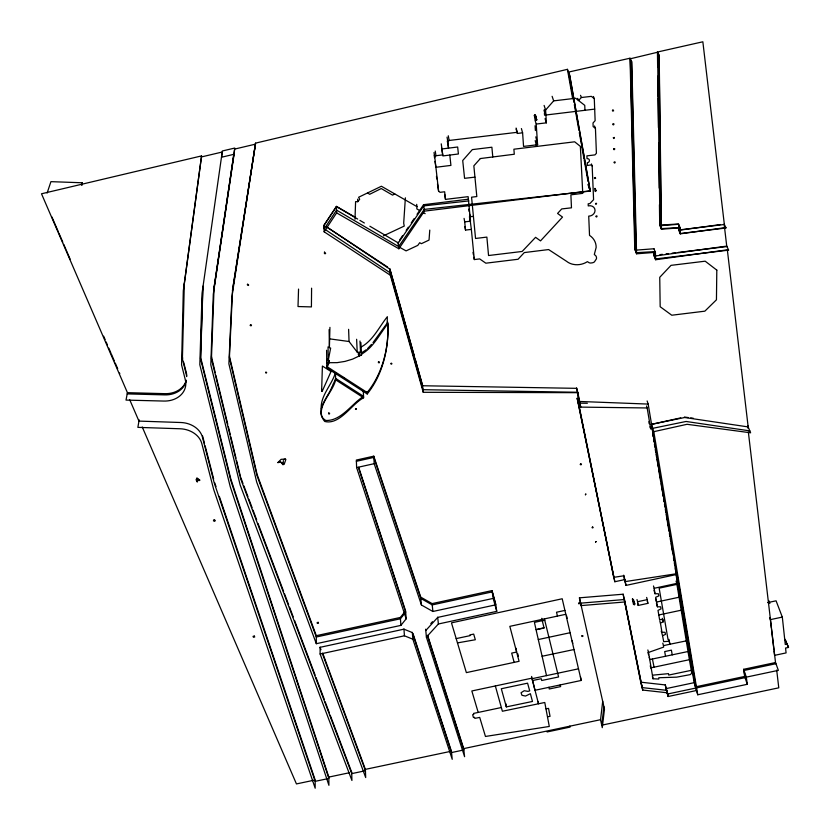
<?xml version="1.0" encoding="UTF-8"?>
<svg xmlns="http://www.w3.org/2000/svg" width="830" height="830" viewBox="0 0 830 830"><rect width="100%" height="100%" fill="white"/><g stroke="black" fill="none" stroke-linecap="round" stroke-linejoin="round"><path stroke-width="1.25" d="M298.551 289.079L298.012 306.54L311.416 306.913L311.592 288.176M360.863 342.541L361.569 354.856L352.543 359.141L344.99 361.403L337.125 362.648L326.75 362.71L328.773 362.637L329.178 360.511L328.244 360.376L328.047 346.888M387.185 322.86L387.351 316.707C378.957 327.113 372.909 340.964 360.531 347.334M321.625 391.428L322.393 366.03L331.025 371.539L322.123 391.48L321.615 389.301M202.811 287.284L200.528 358.674L230.74 480.321L328.836 778.447M202.956 286.143L200.663 357.481L230.833 479.045L328.825 777.088L328.908 785.315L230.242 486.712L199.812 364.712L202.084 293.063L222.212 152.025L201.42 156.943M355.001 219.234L355.593 201.628L357.772 201.69L359.691 199.325L358.612 197.26L381.395 186.242L416.971 206.66L416.805 208.901L419.939 210.685M282.906 464.624L280.862 462.186L277.874 462.59L281.111 459.332L285.385 459.073L285.862 459.447L284.14 464.395L282.906 464.624L283.393 460.619M324.437 253.254L325.09 252.766L325.651 253.347L324.997 253.835L324.437 253.254L324.52 251.864M184.125 285.333L201.576 155.905L41.5 193.784L127.426 392.673L126.025 400.091L163.645 401.056A22.763 18.457 9 0 0 185.308 379.798L181.573 364.858L183.306 290.739L201.576 155.905M184.322 283.808L182.403 358.809L186.107 373.697A22.628 18.395 9.1 0 1 186.511 375.865M429.774 230.086L429.037 240.067L421.401 243.678L419.7 242.713L417.781 245.39L406.077 250.888L399.448 247.205M196.969 478.122L196.067 479.761L197.208 481.815L196.969 478.122L199.843 480.01L197.301 480.622M324.25 228.893L336.555 210.125L398.649 246.572L424.223 209.409L590.306 191.076L569.702 75.177L567.419 69.336L255.557 143.134L231.954 296.424L228.883 363.799L256.657 481.991L316.313 643.696L400.89 625.384L406.181 618.817L405.59 610.901L358.736 467.415M213.933 288.705L234.631 149.089L255.474 144.15L232.483 290.645M328.244 360.376L330.651 348.081L329.396 347.687L329.935 327.373M534.261 115.567L535.661 120.163L536.481 120.309L535.547 115.37M82.139 184.945L82.367 182.776L50.931 181.656L47.113 193.048M234.081 154.266L234.745 148.051L222.336 150.987L221.569 157.223L234.081 154.266L213.31 294.121L210.799 364.816L240.15 484.99L351.92 780.459L351.702 772.253M675.371 568.913L677.052 574.381L696.484 690.519L668.119 696.515L667.434 692.801L642.731 690.062L623.154 594.207L579.423 597.828L604.468 709.214L602.269 727.671L600.547 719.703L602.715 701.277M603.918 706.735L601.729 725.181L778.779 687.821L776.693 670.059M233.79 154.442L214.088 287.19L211.443 358.788L240.586 478.609L351.733 773.622L365.439 770.728L322.31 653.366M255.557 143.134L232.587 289.504L229.412 357.782L256.999 475.621L316.303 637.004L400.434 618.775L404.936 613.152M139.16 419.856L137.873 427.367L180.089 428.768A21.974 17.368 6.4 0 1 201.794 443.542L213.642 489.347L315.172 788.21L315.161 781.154M81.631 185.246L82.367 182.776M334.739 380.742L335.6 378.387L363.55 396.325C351.619 403.888 341.234 421.069 325.785 420.488C312.578 412.52 329.666 395.049 331.99 386.593M536.834 119.562L535.952 119.198L535.661 120.163M327.476 359.079L326.771 360.791L326.864 367.981L367.233 393.97C382.983 374.361 388.762 348.424 387.901 323.679C379.704 333.919 373.656 347.148 361.942 353.922M197.208 481.815L197.706 480.612M328.753 361.942L326.844 366.538L367.161 392.507C377.785 379.497 383.989 363.322 386.624 346.836A160.574 135.083 7.3 0 0 387.983 327.259L387.786 322.279L373.012 342.603M326.864 367.981L329.012 362.814M334.334 381.665L332.498 385.566M321.189 408.993C320.401 395.454 331.803 385.11 335.476 372.608L335.631 379.839C332.851 392.964 313.543 408.547 324.738 421.474C339.989 425.323 351.858 403.681 363.623 397.788L363.26 390.505M633.529 599.727L634.846 603.96L634.4 604.676L633.518 604.437L633.964 603.732L632.678 598.721M355.199 217.242L336.451 206.39L324.063 225.21L324.136 231.798L390.349 275.238L423.259 392.3L577.804 392.673L576.539 387.901M324.136 231.798L336.627 212.874L336.451 206.39M324.177 228.675L324.136 225.096L336.461 206.587L357.699 219.079M399.645 239.995L402.54 235.72M406.171 230.367L408.339 227.161M411.244 222.886L414.139 218.601M417.034 214.327L423.559 204.699L468.514 199.19M336.627 212.874L398.857 248.772L424.431 211.131L423.559 204.699M398.649 246.572L398.296 242.951L423.757 205.892L468.826 200.922M316.313 643.696L316.303 635.676L400.34 617.458L404.843 611.845M468.877 204.232L468.13 196.658L445.482 199.387L444.662 191.782L440.076 192.321L438.614 191.274L434.764 157.171L435.978 155.718L442.753 154.899L441.249 143.839M534.925 119.842L536.211 124.054L546.379 122.85L545.601 110.037L553.662 100.876L575.657 98.251L584.745 105.348L584.963 110.286M371.498 344.388L367.607 348.558M447.287 141.038L448.553 148.134L447.889 141.857L449.134 140.467L517.266 132.302L517.339 133.454L522.599 132.81L523.554 146.412L537.581 144.731L536.211 124.054M430.78 623.579L432.482 621.701M425.79 630.52L437.721 617.396L495.769 604.821L492.232 591.894L432.233 604.914L420.841 598.43L373.842 457.413L356.381 461.304M427.637 635.355L463.69 748.608L464.582 756.701L426.392 637.129L438.385 623.984L496.745 611.357L495.572 603.524L492.034 590.597L432.108 603.607L420.727 597.123L373.77 456.168L356.34 460.059L356.63 467.591L406.181 618.817M473.878 257.144L474.324 259.562L479.688 258.908L485.841 263.193L518.055 259.261L524.29 252.579L548.609 249.56L566.568 261.305A17.285 14.961 -19.8 0 0 572.939 264.303L575.377 264.677A17.212 14.909 -19.8 0 0 585.233 262.871L587.453 261.647L588.927 262.633A5.177 4.451 -20.2 0 0 590.742 263.037L592.672 262.757A5.229 4.503 -20.2 0 0 594.425 261.875L596.428 258.846A5.177 4.451 -20.2 0 0 596.407 257.134A5.094 4.378 -20.2 0 0 595.66 255.619L594.301 254.52L596.158 247.444A18.239 15.791 -19.8 0 0 589.528 235.378L588.719 216.132A5.81 5.094 -22.5 0 0 595.037 210.218A5.81 5.094 -22.5 0 0 588.242 205.923L588.19 203.796L589.84 203.62L593.575 199.667L592.174 165.99L590.825 164.931L587.36 165.471L587.225 162.784A2.272 2.023 -25.7 0 0 589.435 160.449A2.272 2.023 -25.7 0 0 587.028 158.675L586.893 155.864L594.965 154.888L596.407 153.311L595.442 128.359L593.149 126.596L593.014 122.996L595.131 120.672L594.29 98.687L591.375 96.363L581.374 97.515L578.52 100.586L577.69 98.386M595.836 190.475L595.1 190.693L595.214 191.554L596.189 190.796L595.1 188.389M366.31 349.71L361.859 352.605M394.748 193.898L392.58 195.123L381.25 188.545L369.63 194.313L367.617 192.902M198.391 480.477L199.667 480.518M359.981 341.026L360.542 352.574L358.093 353.943L359.483 355.821L361.569 354.856M277.874 462.59L280.032 461.449L280.862 462.186M383.429 235.845L404.252 226.071L403.691 223.177L405.382 197.841M691.618 672.217L691.629 672.31A3.496 2.417 -14.1 0 1 690.197 674.634L676.73 677.145L658.812 677.747L658.761 679.044L653.013 678.764L648.521 652.432L663.637 647.099L663.481 645.636L669.935 644.225L669.333 641.227L663.689 641.652L662.568 635.728L665.473 634.379L665.048 632.284L661.977 632.263L660.431 623.123L663.284 621.795L662.859 619.512L659.58 619.574L658.003 610.392L661.053 608.867L660.628 606.813L657.433 606.792L656.437 603.296M197.519 480.487L198.412 480.103M283.767 459.478L285.385 459.073M501.351 707.523L473.536 713.427L473.764 714.443L472.654 714.713L473.432 717.494L474.604 717.276L474.833 718.386L479.699 717.4L485.457 736.459L549.294 726.458L544.771 702.491L502.378 711.248L495.344 685.954M728.46 249.674L655.627 259.749L655.42 252.351L636.568 253.804L631.786 61.835L630.032 58.214L568.54 72.086L573.883 102.111M657.651 67.303L657.453 52.031L702.854 41.791L724.351 224.484L679.863 229.848M356.63 467.591L374.185 463.68L373.77 456.168M532.466 680.548L541.243 678.701L541.7 680.507L558.59 676.958L544.76 620.311L542.28 620.871L541.803 618.298M680.745 417.864L651.415 424.379L653.801 431.673L697.74 694.772L747.291 684.304L746.305 677.135L743.67 669.291L775.521 662.537L778.364 670.35L746.305 677.135M653.801 431.673L687.033 424.296L750.631 432.804L747.581 425.562L747.892 428.135M374.185 463.68L421.422 604.987L432.876 611.482L493.196 598.409L492.034 590.597M577.14 398.317L579.018 405.517L580.398 405.497L578.5 398.296L577.14 398.317L614.823 581.737L624.855 579.568L626.007 585.409L677.052 574.381M322.745 653.241L365.387 769.369L365.688 777.554L320.121 654.019L404.438 635.801L412.863 639.204L452.226 759.305L451.406 751.202M544.034 627.812L536.035 629.545L534.406 622.407L542.239 620.653L544.075 628.03L536.066 629.763L546.524 675.62L578.5 668.824M580.429 676.689L581.208 680.455L534.976 690.28L531.605 676.44M653.49 585.98L654.154 588.294L676.772 583.417L688.029 651.519L649.828 659.549L649.185 657.132M564.908 610.424L556.525 612.229L557.449 616.088M565.811 614.293L509.828 626.349L519.082 661.313L466.367 672.622L451.468 622.853L562.201 598.762L581.208 680.455M636.994 599.551L637.575 601.719L647.255 599.634L647.867 603.369L638.208 605.454L637.637 603.296M538.297 639.546L570.096 632.719M127.426 392.673L164.755 393.659A22.597 18.384 9.1 0 0 185.847 381.541M127.187 393.908L164.568 394.883A22.628 18.395 9.1 0 0 186.376 380.213M676.927 584.372L659.145 588.159L668.046 639.546L668.949 639.359L669.333 641.227M456.189 638.612L470.06 635.645L469.842 634.919L473.691 634.099L475.32 639.743L457.475 642.897M679.054 597.237L656.561 602.041L655.576 598.544M658.792 614.978L681.202 610.206M531.989 678.722L546.524 675.62M767.657 602.601L776.081 600.816L782.317 617.095L785.273 644.495L786.923 644.142L788.438 646.663L788.5 647.442L785.564 648.033L786.083 652.909L774.577 655.347L774.058 650.938M542.115 656.26L574.018 649.527M769.69 617.811L770.365 619.626L782.317 617.095M651.342 667.756L689.398 659.694L688.008 651.467M775.946 663.71L744.064 670.464L745.05 677.633L667.455 694.046L666.76 690.332L642.109 687.593L624.523 599.519L580.595 603.161M623.154 594.207L640.729 682.177L665.297 684.926L665.982 688.641L694.171 682.665L697.74 694.772M747.291 684.304L744.645 676.45L695.416 686.877L652.058 428.197M313.916 780.241L296.445 783.925L142.252 426.994M328.825 777.088L349.295 772.761M365.387 769.369L450.14 751.472M463.69 748.608L600.547 719.703M547.084 731.956L570.044 727.101L569.837 726.053M327.601 778.716L315.161 781.341L214.233 482.946L202.468 437.254A21.839 17.316 6.5 0 0 180.899 422.512L138.952 421.101L129.75 399.821M462.611 750.206L451.541 752.551L412.344 632.574L403.951 629.171L320.089 647.317L320.982 649.734M686.275 640.885L669.935 644.225L668.949 640.75M691.328 670.329L668.721 675.07L668.492 673.649L652.712 675.153M506.342 706.901L532.476 701.454L530.38 693.693L525.525 696.059L521.956 695.301L521.064 692.739L524.207 690.726L527.973 691.369L529.706 690.882L527.579 683.173L501.31 688.744L506.342 706.901L505.885 703.778M650.627 424.514L684.667 417.511L748.172 426.921L727.402 250.401M650.014 426.755L650.668 428.747L686.099 421.464L749.832 430.884M547.624 716.747L550.041 716.332L548.547 708.395L546.036 708.83M676.595 573.727L624.969 581.633L623.818 575.792L613.712 577.348L577.95 401.409L648.168 404.075L676.595 573.727L675.911 571.517M680.009 230.128L720.347 224.567M678.598 230.003L680.289 233.842L725.866 227.555M655.482 255.962L726.727 246.105L728.678 250.131L655.295 258.96L655.088 251.594L636.122 252.714L631.485 61.254M442.11 148.944L457.662 147.003L458.399 153.986L442.878 155.926L441.57 147.927L441.705 148.944M424.431 211.131L590.14 190.838L569.536 74.97M594.695 109.114L545.901 115.007L544.231 109.799L544.356 111.894M659.954 254.623L662.392 254.333M666.044 253.897L668.482 253.596M672.134 253.16L675.786 252.725M678.224 252.424L726.945 246.562M464.074 218.383L464.707 221.869L470.548 221.185L468.96 205.041M464.893 226.58L465.526 230.086L471.347 229.402L469.676 216.537M474.936 177.143L464.572 178.326L462.715 160.522L472.332 149.607L491.879 147.221L492.792 156.974M625.146 601.947L581.135 605.599L579.423 597.828M636.465 250.1L653.988 248.761M661.22 225.604L678.639 224.287L678.743 230.304M659.705 225.106L661.448 229.225L680.185 227.814L680.289 233.842M660.888 225.034L678.494 223.996L680.185 227.814M473.422 216.454L470.102 216.62L469.624 214.119M654.019 590.244L655.005 593.72L658.366 593.761L658.844 595.909L655.69 597.258L657.433 606.792M326.294 226.704L389.841 269.127L422.563 385.753L576.715 388.336L579.714 403.162L587.37 403.266M579.714 403.162L580.751 407.115L647.161 407.966L650.668 428.747M330.122 338.931L349.057 341.514L357.201 352.107L360.542 352.574M684.408 417.044L688.205 417.563M690.726 417.895L693.258 418.237M633.964 603.732L634.846 603.96M281.806 462.943L283.279 463.441M199.242 479.989L197.042 478.734M423.072 212.47L425.157 213.663M359.909 220.386L364.349 222.99M369.879 226.237L398.296 242.951M335.631 379.839L363.623 397.788M342.479 377.121L344.471 378.397M326.211 226.632L387.61 267.063M325.298 229.599L390.152 272.811L422.989 389.695L577.753 392.258L580.751 407.115M657.453 52.031L659.165 55.257L661.448 229.225M103.646 336.181L105.14 339.646M106.136 341.95L107.433 344.958M108.803 348.133L110.836 352.833M111.334 354.005L114.27 360.791M115.246 363.052L117.684 368.717M119.541 373.012L119.79 373.583M51.917 216.972L58.37 231.912M58.878 233.095L62.769 242.111M63.744 244.362L65.985 249.56M66.431 250.598L70.094 259.085M593.419 96.488L594.29 98.687M653.936 248.72L655.42 252.351M655.627 259.749L653.874 255.36L653.76 251.687M594.539 125.994L595.442 128.359M580.533 95.315L581.374 97.515M788.5 647.442L785.097 639.318L786.923 644.142M768.746 600.526L769.856 603.462M636.568 253.804L634.774 249.125L630.032 58.214M242.951 483.413L240.576 477.011M243.875 485.841L247.983 496.755M248.896 499.183L252.092 507.68M253.005 510.108L256.657 519.808M258.026 523.45L283.611 591.406M284.524 593.834L288.643 604.748M289.556 607.176L293.208 616.887M294.577 620.529L315.13 675.132M316.043 677.56L324.271 699.4M325.184 701.827L329.292 712.752M330.205 715.18L351.681 772.211M316.303 635.676L257.072 474.355L229.516 356.589M591.437 163.956L592.174 165.99M594.581 188.441L595.307 190.526M589.113 187.642L590.306 191.076M587.972 184.571L590.14 190.838M552.116 96.311L553.662 100.876M214.763 482.894L216.007 486.577M219.328 496.402L315.161 779.972M647.141 400.983L648.168 404.075M646.518 405.995L647.161 407.966M413.039 633.705L451.001 749.978M358.394 467.446L405.694 612.218M544.107 105.42L545.601 110.037M545.04 118.649L546.379 122.85M427.367 635.438L463.835 749.947M535.36 115.09L536.803 119.987M535.039 114.955L536.315 119.136M535.516 117.165L536.159 119.261M534.676 115.007L535.952 119.198M534.385 115.235L535.661 119.427M676.066 581.104L676.772 583.417M537.581 144.731L535.817 136.846M535.215 140.571L536.585 146.443M478.173 712.337L471.834 690.975L531.895 678.162L538.525 703.809L538.172 701.734M662.288 618.288L663.284 621.795M521.406 128.567L522.599 132.81M659.767 620.788L660.431 623.123M661.251 631.039L662.568 635.728M662.786 643.167L663.481 645.636M390.463 270.964L414.118 355.302M415.166 359.027L422.47 385.068L423.259 392.3M646.643 597.434L647.255 599.634M647.265 601.179L647.867 603.369M516.104 128.059L517.266 132.302M516.167 129.21L517.339 133.454M493.196 598.409L496.745 611.357M665.297 684.926L667.434 692.801M665.982 688.641L668.119 696.515M633.508 601.345L634.4 604.676M514.154 662.371L511.674 653.106L516.634 652.048L516.021 648.24M647.857 649.963L648.521 652.432M647.94 652.432L648.572 654.808M650.253 665.836L650.876 668.192M652.401 676.46L653.013 678.764M623.704 575.18L624.855 579.568M624.274 578.811L626.007 585.409M183.565 361.984L186.262 372.494A22.597 18.384 9.1 0 1 186.76 376.571M202.603 436.009L204.491 443.376M205.124 445.835L213.663 479.014M640.729 682.177L642.731 690.062M560.198 684.916L560.624 686.597L549.263 688.993L548.921 687.261M215.229 372.67L211.484 356.713M215.841 375.191L227.752 424.213M228.364 426.734L230.19 434.277M230.802 436.788L235.99 458.16M236.602 460.671L240.264 475.756M544.428 618.9L544.76 620.311M632.336 598.98L633.518 604.437M572.202 640.781L572.752 643.426M566.631 615.922L567.129 618.309M652.411 659.01L654.071 667.175M579.018 405.517L614.823 581.737M577.327 392.486L578.5 398.296M468.68 209.119L469.147 211.619M665.546 656.281L664.674 651.591L671.387 650.139L672.248 654.87M472.986 252.31L473.432 254.727M448.283 135.767L449.134 140.467M574.339 104.663L578.863 130.092M579.309 132.603L581.301 143.756M581.737 146.236L583.947 158.623M584.164 159.858L587.993 181.324M588.439 183.855L588.885 186.376M567.419 69.336L572.617 98.459M447.048 137.147L447.889 141.857M689.398 659.694L691.598 672.092M648.853 421.692L649.195 423.746M637.575 601.719L638.208 605.454M652.702 434.1L653.127 436.653M653.552 439.195L653.988 441.747M654.413 444.299L654.839 446.841M655.264 449.393L655.69 451.935M656.125 454.487L656.551 457.04M656.976 459.581L657.402 462.134M657.837 464.676L658.263 467.228M658.688 469.77L660.607 481.244M661.043 483.786L661.468 486.339M661.894 488.88L662.319 491.433M662.745 493.985L663.18 496.527M663.606 499.079L664.031 501.621M664.457 504.173L664.892 506.725M665.318 509.267L665.743 511.82M666.168 514.361L668.949 530.93M669.374 533.472L669.8 536.024M670.235 538.566L670.661 541.119M671.086 543.671L671.512 546.213M671.937 548.765L672.373 551.307M673.441 557.677L673.867 560.229M674.292 562.771L674.717 565.323M675.153 567.876L675.579 570.418M675.983 574.381L694.171 682.665M444.683 194.448L445.482 199.387M517.879 653.884L518.283 656.364M435.231 151.06L435.978 155.718M654.154 588.294L655.005 593.72M434.028 152.513L434.764 157.171M434.982 161.394L435.906 167.276L450.929 165.409L449.787 155.054M437.462 183.897L438.614 191.274M743.67 669.291L744.645 676.45M416.681 204.336L416.971 206.66M726.727 246.105L724.134 224.038L726.094 228.001L680.144 233.541L680.04 227.524L661.178 228.634L659.03 55.05M748.349 432.005L775.521 662.537M770.365 619.626L771.371 628.144M771.516 629.42L773.892 649.517M434.225 155.2L434.515 157.71M436.456 176.385L436.746 178.938M182.569 357.606L182.662 358.487M437.701 617.209L438.385 623.984M471.347 229.402L474.324 259.562M464.707 221.869L465.526 230.086M469.458 216.557L469.801 220.064M398.193 242.132L398.857 248.772M432.108 603.607L432.876 611.482M425.676 629.202L426.392 637.129M420.727 597.123L421.422 604.987M389.768 268.484L390.349 275.238M412.323 632.387L412.863 639.204M403.94 628.995L404.438 635.801M400.34 617.458L400.89 625.384M535.07 125.714L535.392 130.549M544.418 112.942L544.563 115.266M357.637 199.159L357.772 201.69M367.109 391.542L367.233 393.97M359.307 352.169L359.483 355.821M356.63 339.273L357.201 352.107M348.61 329.334L349.057 341.514M654.092 252.445L654.206 256.138M635.209 250.193L630.333 58.785L657.588 52.238L659.975 225.698M330.994 369.454L331.025 371.539M329.116 329.603L329.396 347.687M328.742 360.189L328.773 362.637M657.775 76.215L658.034 96.581M658.055 97.847L658.439 127.654M658.647 143.185L659.228 188.12M659.445 204.699L659.694 223.83M326.605 350.26L326.75 362.71M320.089 647.13L320.121 654.019M716.809 270.124L716.446 299.806L704.846 311.167L671.771 315.224L660.172 306.726L659.746 277.303L671.024 265.351L705.189 261.191L716.809 270.124M328.639 413.081L328.597 413.88L329.51 413.952L329.552 413.153L328.639 413.081M378.47 361.849L378.407 362.689L379.331 362.762L379.393 361.921L378.47 361.849M594.446 177.921L594.685 178.564L595.629 178.284L595.317 177.475L594.446 177.921M582.017 635.739L581.861 636.423L582.774 636.444L582.93 635.759L582.017 635.739M612.499 110.276L612.53 111.023L613.609 110.888L613.246 109.954L612.499 110.276M613.391 137.666C613.412 140.135 615.746 136.473 613.391 137.666M613.744 148.861C613.764 151.309 616.099 147.678 613.744 148.861M614.179 162.203C614.2 164.62 616.514 161.03 614.179 162.203M612.955 124.054C612.955 126.513 615.31 122.882 612.955 124.054M596.075 216.205C596.116 218.487 598.316 215.095 596.075 216.205M595.567 203.506C595.556 205.83 597.849 202.406 595.567 203.506M265.89 372.224L265.642 372.836L266.389 373.064L266.638 372.442L265.89 372.224M355.728 408.63L355.458 409.221L356.184 409.429L356.454 408.837L355.728 408.63M391.158 363.301L390.878 363.924L391.604 364.142L391.895 363.53L391.158 363.301M250.598 324.686L250.121 325.433L251.023 325.868L251.5 325.121L250.598 324.686M580.658 463.814L580.18 464.52L581 464.831L581.488 464.126L580.658 463.814M214.067 519.881L213.424 520.825L214.68 521.354L215.323 520.41L214.067 519.881M592.485 527.05L592.018 527.652L592.734 527.942L593.201 527.351L592.485 527.05M247.693 284.233L247.288 284.732L248.139 285.479L248.668 285.053L247.693 284.233M480.342 158.551L473.847 165.834L476.814 196.554L471.565 197.187L475.549 238.469L486.868 237.1L488.548 255.526L522.163 251.459L535.589 237.318L540.527 240.887L562.512 217.087L557.573 213.435L561.723 208.932L571.476 207.822L570.884 194.832L582.753 193.349L580.357 146.35L574.661 141.806L513.894 149.213L514.289 154.245L480.342 158.551M585.804 494.078L585.42 494.753L585.804 494.078M254.312 636.071L253.046 636.361L253.451 637.284L254.727 636.984L254.312 636.071M596.044 541.616L595.567 542.073L596.044 541.616M579.641 602.85L578.593 602.995L578.655 603.773L579.703 603.628L579.641 602.85M318.357 622.396L317.174 622.49L317.278 623.361L318.471 623.268L318.357 622.396"/></g></svg>
